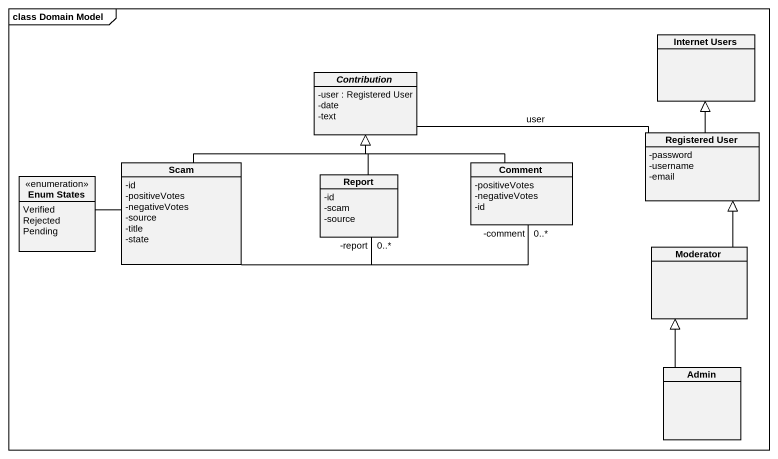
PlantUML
@startuml
mainframe class Domain Model
hide circle
hide empty members
skinparam classAttributeIconSize 0
class "Internet Users" as Internet_Users
abstract class Contribution {
  -user : Registered User
  -date
  -text
}
class Scam {
  -id
  -positiveVotes
  -negativeVotes
  -source
  -title
  -state
}
class Comment {
  -positiveVotes
  -negativeVotes
  -id
}
class "Registered User" as Registered_User {
  -password
  -username
  -email
}
enum "Enum States" as Enum_States {
  Verified
  Rejected
  Pending
}
class Report {
  -id
  -scam
  -source
}
class Moderator
class Admin
Scam -right-|> Contribution
Scam -right- "-comment\n0..*" Comment
Scam -right- "-report\n0..*" Report
Comment -left-|> Contribution
Registered_User -up-|> Internet_Users
Registered_User -left- Contribution : user
Enum_States -right- Scam
Report -up-|> Contribution
Moderator -up-|> Registered_User
Admin -up-|> Moderator
@enduml
